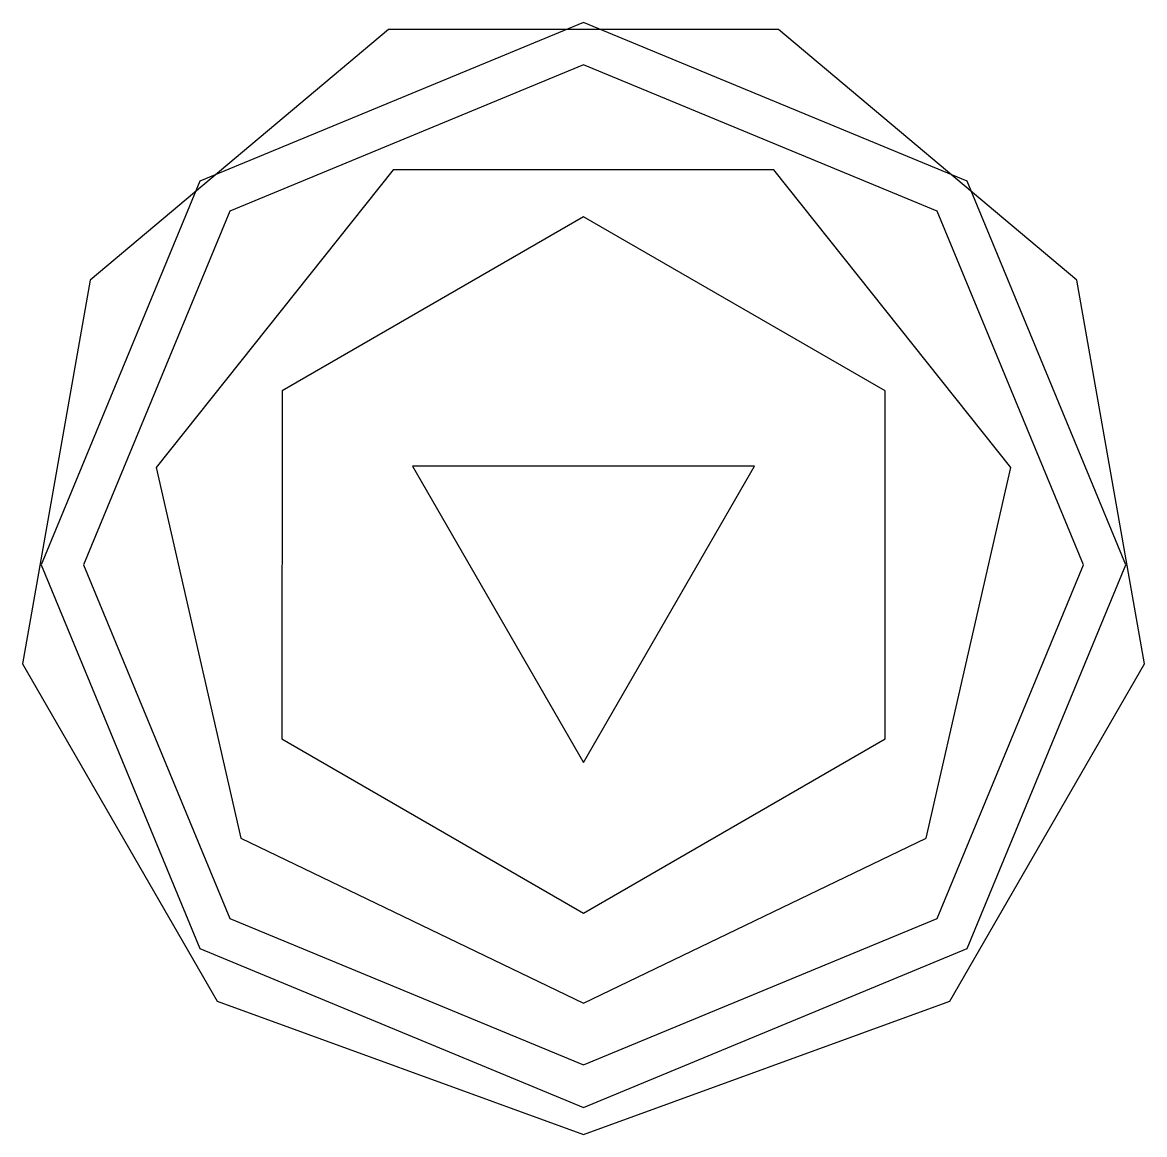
# Model space of a CAD drawing. Extents: x -6.5 to 6.5, y -6.6 to 6.3.
import ezdxf

# ---------------------------------------------------------------- set-up
doc = ezdxf.new("R2010")
doc.units = 0
doc.layers.get('0').update_dxf_attribs({"linetype": 'continuous'})

# ---------------------------------------------------------------- blocks, each defined once
blk = doc.blocks.new('SHAPE2DVIEW')
at = {"color": 0}
blk.add_lwpolyline([(0, -6.598), (4.241, -5.055), (6.498, -1.146), (5.714, 3.299), (2.257, 6.2), (-2.257, 6.2), (-5.714, 3.299), (-6.498, -1.145), (-4.242, -5.054), (0, -6.598)], dxfattribs=at)
blk = doc.blocks.new('SHAPE2DVIEW001')
at = {"color": 0}
blk.add_lwpolyline([(0, -5.792), (4.096, -4.096), (5.792, 0), (4.096, 4.096), (0, 5.792), (-4.095, 4.096), (-5.792, 0), (-4.096, -4.095), (0, -5.792)], dxfattribs=at)
blk = doc.blocks.new('SHAPE2DVIEW002')
at = {"color": 0}
blk.add_lwpolyline([(0, -6.283), (4.443, -4.443), (6.283, 0), (4.443, 4.443), (0, 6.283), (-4.443, 4.443), (-6.283, 0), (-4.443, -4.443), (0, -6.283)], dxfattribs=at)
blk = doc.blocks.new('SHAPE2DVIEW004')
at = {"color": 0}
blk.add_lwpolyline([(0, -4.032), (3.492, -2.016), (3.492, 2.016), (0, 4.032), (-3.491, 2.016), (-3.492, -2.016), (0, -4.032)], dxfattribs=at)
blk = doc.blocks.new('SHAPE2DVIEW003')
at = {"color": 0}
blk.add_lwpolyline([(0, -5.078), (3.97, -3.166), (4.95, 1.13), (2.203, 4.575), (-2.203, 4.575), (-4.95, 1.13), (-3.97, -3.166), (0, -5.078)], dxfattribs=at)
blk = doc.blocks.new('SHAPE2DVIEW005')
at = {"color": 0}
blk.add_lwpolyline([(0, -2.288), (1.981, 1.144), (-1.981, 1.144), (0, -2.288)], dxfattribs=at)

msp = doc.modelspace()

# ---------------------------------------------------------------- block references
at = {"color": 0}
for name in ['SHAPE2DVIEW002', 'SHAPE2DVIEW', 'SHAPE2DVIEW001', 'SHAPE2DVIEW003', 'SHAPE2DVIEW004', 'SHAPE2DVIEW005']:
    msp.add_blockref(name, (0, 0), dxfattribs=at)

doc.saveas('drawing.dxf')
